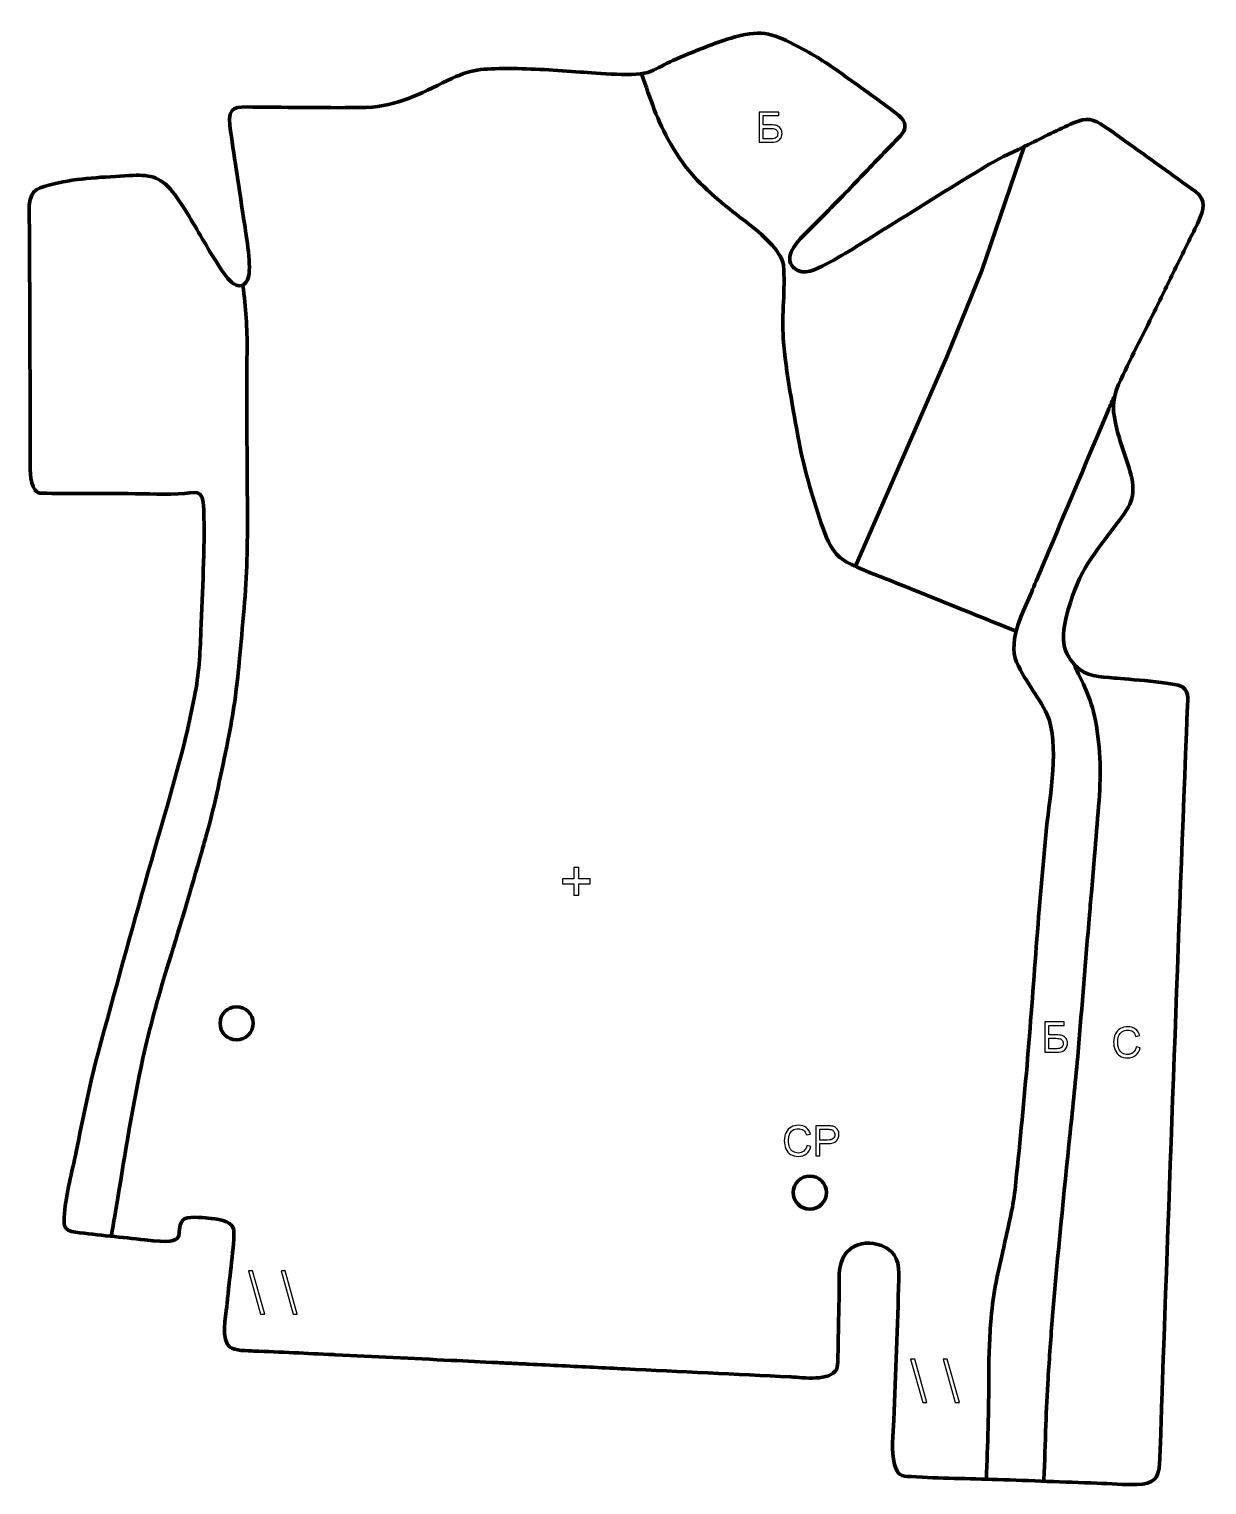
# Model space of a CAD drawing. Header units: millimetres. Extents: x 1143 to 1853, y 91 to 969.
import ezdxf

# ---------------------------------------------------------------- set-up
doc = ezdxf.new("R2010")
doc.units = ezdxf.units.MM
doc.header["$MEASUREMENT"] = 0
doc.layers.add('layer 2', color=7, linetype='Continuous')
doc.layers.add('layer 3', color=7, linetype='Continuous')

msp = doc.modelspace()

# ---------------------------------------------------------------- linework, layer by layer
at = {"layer": 'layer 2', "color": 142, "lineweight": 200}
for centre in [(1268.3692, 369.2605), (1613.8616, 267.1991)]:
    msp.add_ellipse(centre, major_axis=(9.9934, 0), ratio=0.99998999, dxfattribs=at)
at = {"layer": 'layer 2', "color": 142, "lineweight": 158}
for points, knots in [([(1512.4696, 941.8429), (1517.8496, 926.1469), (1521.594, 913.9431), (1530.0784, 899.3587), (1530.0784, 899.3587), (1539.8262, 882.6606), (1547.1491, 875.4937), (1561.824, 863.1394), (1561.824, 863.1394), (1566.9029, 858.8638), (1571.9289, 855.1215), (1577.1163, 851.0502), (1577.1163, 851.0502), (1583.9846, 845.6283), (1596.5276, 835.3106), (1597.9536, 826.3787), (1597.9536, 826.3787), (1599.2345, 811.5508), (1596.7507, 796.9337), (1597.8581, 781.9314), (1597.8581, 781.9314), (1599.4439, 761.188), (1603.7321, 739.9951), (1607.3852, 719.4876), (1607.3852, 719.4876), (1610.7285, 702.3865), (1615.9805, 683.8933), (1621.8632, 667.4847), (1621.8632, 667.4847), (1624.3721, 660.4868), (1627.6693, 652.5329), (1634.2419, 648.4515), (1634.2419, 648.4515), (1641.9832, 643.6445), (1653.7613, 639.6306), (1662.4437, 636.1334), (1662.4437, 636.1334), (1687.6997, 625.9605), (1712.97, 615.8229), (1738.2232, 605.643)], [0, 0, 0, 0, 0.09090909, 0.09090909, 0.09090909, 0.09090909, 0.18181818, 0.18181818, 0.18181818, 0.18181818, 0.27272727, 0.27272727, 0.27272727, 0.27272727, 0.36363636, 0.36363636, 0.36363636, 0.36363636, 0.45454545, 0.45454545, 0.45454545, 0.45454545, 0.54545455, 0.54545455, 0.54545455, 0.54545455, 0.63636364, 0.63636364, 0.63636364, 0.63636364, 0.72727273, 0.72727273, 0.72727273, 0.72727273, 0.81818182, 0.81818182, 0.81818182, 0.81818182, 1, 1, 1, 1]), ([(1743.0432, 897.7797), (1743.0432, 897.7797), (1717.5992, 823.1624), (1717.5992, 823.1624), (1717.5992, 823.1624), (1717.5992, 823.1624), (1696.4466, 770.9859), (1696.4466, 770.9859), (1696.4466, 770.9859), (1696.4466, 770.9859), (1641.45, 644.9515), (1641.45, 644.9515)], [0, 0, 0, 0, 0.25, 0.25, 0.25, 0.25, 0.5, 0.5, 0.5, 0.5, 1, 1, 1, 1]), ([(1272.161, 814.0847), (1273.8487, 800.4721), (1274.841, 788.6465), (1274.6662, 774.8878), (1274.6662, 774.8878), (1274.2653, 742.5394), (1274.7357, 710.1987), (1274.908, 677.8511), (1274.908, 677.8511), (1275.0123, 658.0757), (1274.5763, 639.2225), (1272.851, 619.5002), (1272.851, 619.5002), (1271.9062, 608.6992), (1270.9513, 597.8415), (1269.9519, 587.0477), (1269.9519, 587.0477), (1268.4449, 570.7709), (1266.4281, 555.6854), (1263.1123, 539.6606), (1263.1123, 539.6606), (1259.1865, 520.6779), (1255.4608, 501.7335), (1250.258, 483.0418), (1250.258, 483.0418), (1249.3441, 479.8285), (1248.4226, 476.6179), (1247.5229, 473.4004), (1247.5229, 473.4004), (1240.8206, 449.3665), (1233.4895, 425.5275), (1226.1829, 401.6727), (1226.1829, 401.6727), (1220.6888, 383.7326), (1216.0113, 366.5354), (1211.9283, 348.2109), (1211.9283, 348.2109), (1205.6481, 320.0253), (1201.3257, 291.178), (1196.5267, 262.6874), (1196.5267, 262.6874), (1196.0002, 259.5612), (1195.4708, 256.4356), (1194.9381, 253.3105), (1194.9381, 253.3105), (1194.2645, 249.3612), (1193.59, 245.4121), (1192.915, 241.4631), (1192.915, 241.4631), (1192.915, 241.4631), (1192.8307, 240.9699), (1192.8307, 240.9699)], [0, 0, 0, 0, 0.07142857, 0.07142857, 0.07142857, 0.07142857, 0.14285714, 0.14285714, 0.14285714, 0.14285714, 0.21428571, 0.21428571, 0.21428571, 0.21428571, 0.28571429, 0.28571429, 0.28571429, 0.28571429, 0.35714286, 0.35714286, 0.35714286, 0.35714286, 0.42857143, 0.42857143, 0.42857143, 0.42857143, 0.5, 0.5, 0.5, 0.5, 0.57142857, 0.57142857, 0.57142857, 0.57142857, 0.64285714, 0.64285714, 0.64285714, 0.64285714, 0.71428571, 0.71428571, 0.71428571, 0.71428571, 0.78571429, 0.78571429, 0.78571429, 0.78571429, 0.85714286, 0.85714286, 0.85714286, 0.85714286, 1, 1, 1, 1]), ([(1797.0612, 746.7979), (1795.7682, 743.7325), (1794.4751, 740.6671), (1793.1821, 737.6017), (1793.1821, 737.6017), (1781.5449, 710.0128), (1769.9076, 682.4239), (1758.2704, 654.8351), (1758.2704, 654.8351), (1754.3914, 645.6388), (1750.5122, 636.4425), (1746.6332, 627.2462), (1746.6332, 627.2462), (1744.5849, 622.4007), (1742.213, 617.3649), (1740.32, 612.5112), (1740.32, 612.5112), (1737.7234, 605.8538), (1735.7745, 596.504), (1737.5209, 589.4751), (1737.5209, 589.4751), (1742.4643, 576.3317), (1751.294, 567.408), (1756.9602, 555.2152), (1756.9602, 555.2152), (1764.3605, 537.3232), (1758.5535, 506.5463), (1756.5601, 487.2172), (1756.5601, 487.2172), (1751.6743, 439.4272), (1748.8355, 391.6395), (1744.7506, 343.8176), (1744.7506, 343.8176), (1742.605, 318.8357), (1740.1181, 293.8242), (1737.5342, 268.8827), (1737.5342, 268.8827), (1736.3261, 257.5696), (1733.1042, 245.561), (1730.6775, 234.3646), (1730.6775, 234.3646), (1727.4532, 219.5925), (1724.2944, 206.8764), (1723.1142, 191.6425), (1723.1142, 191.6425), (1722.1903, 179.6651), (1721.6382, 168.5957), (1721.6784, 156.5674), (1721.6784, 156.5674), (1721.7477, 135.8557), (1720.9851, 115.167), (1720.229, 94.4732)], [0, 0, 0, 0, 0.07142857, 0.07142857, 0.07142857, 0.07142857, 0.14285714, 0.14285714, 0.14285714, 0.14285714, 0.21428571, 0.21428571, 0.21428571, 0.21428571, 0.28571429, 0.28571429, 0.28571429, 0.28571429, 0.35714286, 0.35714286, 0.35714286, 0.35714286, 0.42857143, 0.42857143, 0.42857143, 0.42857143, 0.5, 0.5, 0.5, 0.5, 0.57142857, 0.57142857, 0.57142857, 0.57142857, 0.64285714, 0.64285714, 0.64285714, 0.64285714, 0.71428571, 0.71428571, 0.71428571, 0.71428571, 0.78571429, 0.78571429, 0.78571429, 0.78571429, 0.85714286, 0.85714286, 0.85714286, 0.85714286, 1, 1, 1, 1]), ([(1772.5148, 586.5666), (1778.7741, 573.5069), (1783.0063, 566.5415), (1785.9322, 551.8478), (1785.9322, 551.8478), (1789.3612, 534.6272), (1789.3754, 517.7488), (1787.9208, 500.3317), (1787.9208, 500.3317), (1787.0877, 490.3573), (1786.2526, 480.3945), (1785.4532, 470.4164), (1785.4532, 470.4164), (1784.9087, 463.6136), (1784.3436, 456.8134), (1783.7409, 450.0155), (1783.7409, 450.0155), (1783.2839, 444.8798), (1782.8271, 439.7443), (1782.3889, 434.6069), (1782.3889, 434.6069), (1780.0473, 407.1001), (1777.8998, 379.5677), (1775.5461, 352.0698), (1775.5461, 352.0698), (1774.1434, 335.682), (1772.3943, 319.3255), (1770.714, 302.9645), (1770.714, 302.9645), (1766.9641, 266.3683), (1763.2026, 229.7684), (1760.1735, 193.1041), (1760.1735, 193.1041), (1760.1735, 193.1041), (1760.1324, 192.6073), (1760.1324, 192.6073), (1760.1324, 192.6073), (1759.1049, 180.1542), (1758.1946, 167.6967), (1757.4494, 155.2233), (1757.4494, 155.2233), (1756.8947, 145.8711), (1756.4083, 136.5243), (1756.1099, 127.1598), (1756.1099, 127.1598), (1755.7754, 116.1804), (1755.3226, 105.1806), (1754.9199, 94.2011), (1754.9199, 94.2011), (1754.9199, 94.2011), (1754.8832, 93.2019), (1754.8832, 93.2019)], [0, 0, 0, 0, 0.07142857, 0.07142857, 0.07142857, 0.07142857, 0.14285714, 0.14285714, 0.14285714, 0.14285714, 0.21428571, 0.21428571, 0.21428571, 0.21428571, 0.28571429, 0.28571429, 0.28571429, 0.28571429, 0.35714286, 0.35714286, 0.35714286, 0.35714286, 0.42857143, 0.42857143, 0.42857143, 0.42857143, 0.5, 0.5, 0.5, 0.5, 0.57142857, 0.57142857, 0.57142857, 0.57142857, 0.64285714, 0.64285714, 0.64285714, 0.64285714, 0.71428571, 0.71428571, 0.71428571, 0.71428571, 0.78571429, 0.78571429, 0.78571429, 0.78571429, 0.85714286, 0.85714286, 0.85714286, 0.85714286, 1, 1, 1, 1])]:
    msp.add_open_spline(points, degree=3, knots=knots, dxfattribs=at)
at = {"layer": 'layer 2', "color": 142}
for points, knots in [([(1583.3882, 918.6209), (1583.3882, 918.6209), (1595.1914, 918.6209), (1595.1914, 918.6209), (1595.1914, 918.6209), (1595.1914, 918.6209), (1595.1914, 916.4887), (1595.1914, 916.4887), (1595.1914, 916.4887), (1595.1914, 916.4887), (1585.7996, 916.4887), (1585.7996, 916.4887), (1585.7996, 916.4887), (1585.7996, 916.4887), (1585.7996, 910.879), (1585.7996, 910.879), (1585.7996, 910.879), (1585.7996, 910.879), (1590.1402, 910.879), (1590.1402, 910.879), (1590.1402, 910.879), (1591.7435, 910.879), (1593.0169, 910.7267), (1593.9646, 910.4179), (1593.9646, 910.4179), (1594.9122, 910.1133), (1595.6695, 909.5379), (1596.2406, 908.6876), (1596.2406, 908.6876), (1596.8117, 907.8415), (1597.0952, 906.8558), (1597.0952, 905.7304), (1597.0952, 905.7304), (1597.0952, 904.8124), (1596.8921, 903.9536), (1596.4817, 903.1583), (1596.4817, 903.1583), (1596.0714, 902.3587), (1595.4622, 901.7072), (1594.6499, 901.2038), (1594.6499, 901.2038), (1593.8419, 900.7003), (1592.4585, 900.4465), (1590.5082, 900.4465), (1590.5082, 900.4465), (1590.5082, 900.4465), (1583.3882, 900.4465), (1583.3882, 900.4465), (1583.3882, 900.4465), (1583.3882, 900.4465), (1583.3882, 918.6209), (1583.3882, 918.6209)], [0, 0, 0, 0, 0.07142857, 0.07142857, 0.07142857, 0.07142857, 0.14285714, 0.14285714, 0.14285714, 0.14285714, 0.21428571, 0.21428571, 0.21428571, 0.21428571, 0.28571429, 0.28571429, 0.28571429, 0.28571429, 0.35714286, 0.35714286, 0.35714286, 0.35714286, 0.42857143, 0.42857143, 0.42857143, 0.42857143, 0.5, 0.5, 0.5, 0.5, 0.57142857, 0.57142857, 0.57142857, 0.57142857, 0.64285714, 0.64285714, 0.64285714, 0.64285714, 0.71428571, 0.71428571, 0.71428571, 0.71428571, 0.78571429, 0.78571429, 0.78571429, 0.78571429, 0.85714286, 0.85714286, 0.85714286, 0.85714286, 1, 1, 1, 1]), ([(1585.7996, 902.5025), (1585.7996, 902.5025), (1590.6098, 902.5025), (1590.6098, 902.5025), (1590.6098, 902.5025), (1591.9085, 902.5025), (1592.8816, 902.7648), (1593.5331, 903.2936), (1593.5331, 903.2936), (1594.1803, 903.8225), (1594.5061, 904.6136), (1594.5061, 905.667), (1594.5061, 905.667), (1594.5061, 906.42), (1594.3199, 907.0461), (1593.9477, 907.5496), (1593.9477, 907.5496), (1593.5754, 908.053), (1593.0592, 908.3872), (1592.3993, 908.5522), (1592.3993, 908.5522), (1591.7351, 908.7172), (1590.6055, 908.7976), (1589.0106, 908.7976), (1589.0106, 908.7976), (1589.0106, 908.7976), (1585.7996, 908.7976), (1585.7996, 908.7976), (1585.7996, 908.7976), (1585.7996, 908.7976), (1585.7996, 902.5025), (1585.7996, 902.5025)], [0, 0, 0, 0, 0.11111111, 0.11111111, 0.11111111, 0.11111111, 0.22222222, 0.22222222, 0.22222222, 0.22222222, 0.33333333, 0.33333333, 0.33333333, 0.33333333, 0.44444444, 0.44444444, 0.44444444, 0.44444444, 0.55555556, 0.55555556, 0.55555556, 0.55555556, 0.66666667, 0.66666667, 0.66666667, 0.66666667, 0.77777778, 0.77777778, 0.77777778, 0.77777778, 1, 1, 1, 1]), ([(1471.6439, 446.4998), (1471.6439, 446.4998), (1471.6439, 453.4097), (1471.6439, 453.4097), (1471.6439, 453.4097), (1471.6439, 453.4097), (1464.7693, 453.4097), (1464.7693, 453.4097), (1464.7693, 453.4097), (1464.7693, 453.4097), (1464.7693, 456.3006), (1464.7693, 456.3006), (1464.7693, 456.3006), (1464.7693, 456.3006), (1471.6439, 456.3006), (1471.6439, 456.3006), (1471.6439, 456.3006), (1471.6439, 456.3006), (1471.6439, 463.1752), (1471.6439, 463.1752), (1471.6439, 463.1752), (1471.6439, 463.1752), (1474.57, 463.1752), (1474.57, 463.1752), (1474.57, 463.1752), (1474.57, 463.1752), (1474.57, 456.3006), (1474.57, 456.3006), (1474.57, 456.3006), (1474.57, 456.3006), (1481.4446, 456.3006), (1481.4446, 456.3006), (1481.4446, 456.3006), (1481.4446, 456.3006), (1481.4446, 453.4097), (1481.4446, 453.4097), (1481.4446, 453.4097), (1481.4446, 453.4097), (1474.57, 453.4097), (1474.57, 453.4097), (1474.57, 453.4097), (1474.57, 453.4097), (1474.57, 446.4998), (1474.57, 446.4998), (1474.57, 446.4998), (1474.57, 446.4998), (1471.6439, 446.4998), (1471.6439, 446.4998)], [0, 0, 0, 0, 0.07692308, 0.07692308, 0.07692308, 0.07692308, 0.15384615, 0.15384615, 0.15384615, 0.15384615, 0.23076923, 0.23076923, 0.23076923, 0.23076923, 0.30769231, 0.30769231, 0.30769231, 0.30769231, 0.38461538, 0.38461538, 0.38461538, 0.38461538, 0.46153846, 0.46153846, 0.46153846, 0.46153846, 0.53846154, 0.53846154, 0.53846154, 0.53846154, 0.61538462, 0.61538462, 0.61538462, 0.61538462, 0.69230769, 0.69230769, 0.69230769, 0.69230769, 0.76923077, 0.76923077, 0.76923077, 0.76923077, 0.84615385, 0.84615385, 0.84615385, 0.84615385, 1, 1, 1, 1]), ([(1755.429, 370.0632), (1755.429, 370.0632), (1767.2323, 370.0632), (1767.2323, 370.0632), (1767.2323, 370.0632), (1767.2323, 370.0632), (1767.2323, 367.931), (1767.2323, 367.931), (1767.2323, 367.931), (1767.2323, 367.931), (1757.8404, 367.931), (1757.8404, 367.931), (1757.8404, 367.931), (1757.8404, 367.931), (1757.8404, 362.3213), (1757.8404, 362.3213), (1757.8404, 362.3213), (1757.8404, 362.3213), (1762.1811, 362.3213), (1762.1811, 362.3213), (1762.1811, 362.3213), (1763.7844, 362.3213), (1765.0578, 362.169), (1766.0055, 361.8602), (1766.0055, 361.8602), (1766.9531, 361.5556), (1767.7104, 360.9802), (1768.2815, 360.1299), (1768.2815, 360.1299), (1768.8526, 359.2838), (1769.1361, 358.2981), (1769.1361, 357.1727), (1769.1361, 357.1727), (1769.1361, 356.2547), (1768.933, 355.3959), (1768.5226, 354.6006), (1768.5226, 354.6006), (1768.1123, 353.801), (1767.5031, 353.1495), (1766.6908, 352.6461), (1766.6908, 352.6461), (1765.8828, 352.1426), (1764.4994, 351.8888), (1762.5491, 351.8888), (1762.5491, 351.8888), (1762.5491, 351.8888), (1755.429, 351.8888), (1755.429, 351.8888), (1755.429, 351.8888), (1755.429, 351.8888), (1755.429, 370.0632), (1755.429, 370.0632)], [0, 0, 0, 0, 0.07142857, 0.07142857, 0.07142857, 0.07142857, 0.14285714, 0.14285714, 0.14285714, 0.14285714, 0.21428571, 0.21428571, 0.21428571, 0.21428571, 0.28571429, 0.28571429, 0.28571429, 0.28571429, 0.35714286, 0.35714286, 0.35714286, 0.35714286, 0.42857143, 0.42857143, 0.42857143, 0.42857143, 0.5, 0.5, 0.5, 0.5, 0.57142857, 0.57142857, 0.57142857, 0.57142857, 0.64285714, 0.64285714, 0.64285714, 0.64285714, 0.71428571, 0.71428571, 0.71428571, 0.71428571, 0.78571429, 0.78571429, 0.78571429, 0.78571429, 0.85714286, 0.85714286, 0.85714286, 0.85714286, 1, 1, 1, 1]), ([(1757.8404, 353.9448), (1757.8404, 353.9448), (1762.6507, 353.9448), (1762.6507, 353.9448), (1762.6507, 353.9448), (1763.9494, 353.9448), (1764.9225, 354.2071), (1765.574, 354.7359), (1765.574, 354.7359), (1766.2212, 355.2648), (1766.547, 356.0559), (1766.547, 357.1093), (1766.547, 357.1093), (1766.547, 357.8623), (1766.3608, 358.4884), (1765.9886, 358.9919), (1765.9886, 358.9919), (1765.6163, 359.4953), (1765.1001, 359.8295), (1764.4402, 359.9945), (1764.4402, 359.9945), (1763.776, 360.1595), (1762.6464, 360.2399), (1761.0515, 360.2399), (1761.0515, 360.2399), (1761.0515, 360.2399), (1757.8404, 360.2399), (1757.8404, 360.2399), (1757.8404, 360.2399), (1757.8404, 360.2399), (1757.8404, 353.9448), (1757.8404, 353.9448)], [0, 0, 0, 0, 0.11111111, 0.11111111, 0.11111111, 0.11111111, 0.22222222, 0.22222222, 0.22222222, 0.22222222, 0.33333333, 0.33333333, 0.33333333, 0.33333333, 0.44444444, 0.44444444, 0.44444444, 0.44444444, 0.55555556, 0.55555556, 0.55555556, 0.55555556, 0.66666667, 0.66666667, 0.66666667, 0.66666667, 0.77777778, 0.77777778, 0.77777778, 0.77777778, 1, 1, 1, 1]), ([(1810.55, 355.0913), (1810.55, 355.0913), (1812.9614, 354.4821), (1812.9614, 354.4821), (1812.9614, 354.4821), (1812.458, 352.5065), (1811.5527, 351.0046), (1810.2454, 349.9681), (1810.2454, 349.9681), (1808.9382, 348.9317), (1807.3391, 348.4113), (1805.448, 348.4113), (1805.448, 348.4113), (1803.4935, 348.4113), (1801.9028, 348.809), (1800.676, 349.6085), (1800.676, 349.6085), (1799.4491, 350.4039), (1798.5184, 351.5588), (1797.8796, 353.0691), (1797.8796, 353.0691), (1797.2408, 354.5836), (1796.9193, 356.2039), (1796.9193, 357.9385), (1796.9193, 357.9385), (1796.9193, 359.8295), (1797.2789, 361.4794), (1798.0023, 362.8882), (1798.0023, 362.8882), (1798.7257, 364.297), (1799.7537, 365.3673), (1801.0863, 366.0992), (1801.0863, 366.0992), (1802.419, 366.831), (1803.8869, 367.1949), (1805.4861, 367.1949), (1805.4861, 367.1949), (1807.3052, 367.1949), (1808.8324, 366.7337), (1810.0678, 365.8073), (1810.0678, 365.8073), (1811.3073, 364.8808), (1812.1703, 363.582), (1812.6568, 361.9067), (1812.6568, 361.9067), (1812.6568, 361.9067), (1810.2962, 361.3483), (1810.2962, 361.3483), (1810.2962, 361.3483), (1809.8774, 362.6682), (1809.264, 363.6328), (1808.4644, 364.2335), (1808.4644, 364.2335), (1807.6648, 364.8385), (1806.6579, 365.1388), (1805.4438, 365.1388), (1805.4438, 365.1388), (1804.0519, 365.1388), (1802.8843, 364.8046), (1801.9494, 364.1362), (1801.9494, 364.1362), (1801.0144, 363.4678), (1800.3545, 362.5667), (1799.9779, 361.4413), (1799.9779, 361.4413), (1799.5972, 360.3118), (1799.4068, 359.1484), (1799.4068, 357.9512), (1799.4068, 357.9512), (1799.4068, 356.407), (1799.631, 355.0575), (1800.0795, 353.9068), (1800.0795, 353.9068), (1800.5279, 352.7518), (1801.2259, 351.893), (1802.1736, 351.3219), (1802.1736, 351.3219), (1803.1212, 350.7508), (1804.145, 350.4673), (1805.2492, 350.4673), (1805.2492, 350.4673), (1806.5945, 350.4673), (1807.7283, 350.8565), (1808.659, 351.6307), (1808.659, 351.6307), (1809.5897, 352.4092), (1810.2201, 353.5599), (1810.55, 355.0913)], [0, 0, 0, 0, 0.04347826, 0.04347826, 0.04347826, 0.04347826, 0.08695652, 0.08695652, 0.08695652, 0.08695652, 0.13043478, 0.13043478, 0.13043478, 0.13043478, 0.17391304, 0.17391304, 0.17391304, 0.17391304, 0.2173913, 0.2173913, 0.2173913, 0.2173913, 0.26086957, 0.26086957, 0.26086957, 0.26086957, 0.30434783, 0.30434783, 0.30434783, 0.30434783, 0.34782609, 0.34782609, 0.34782609, 0.34782609, 0.39130435, 0.39130435, 0.39130435, 0.39130435, 0.43478261, 0.43478261, 0.43478261, 0.43478261, 0.47826087, 0.47826087, 0.47826087, 0.47826087, 0.52173913, 0.52173913, 0.52173913, 0.52173913, 0.56521739, 0.56521739, 0.56521739, 0.56521739, 0.60869565, 0.60869565, 0.60869565, 0.60869565, 0.65217391, 0.65217391, 0.65217391, 0.65217391, 0.69565217, 0.69565217, 0.69565217, 0.69565217, 0.73913043, 0.73913043, 0.73913043, 0.73913043, 0.7826087, 0.7826087, 0.7826087, 0.7826087, 0.82608696, 0.82608696, 0.82608696, 0.82608696, 0.86956522, 0.86956522, 0.86956522, 0.86956522, 0.91304348, 0.91304348, 0.91304348, 0.91304348, 1, 1, 1, 1]), ([(1612.1, 295.6875), (1612.1, 295.6875), (1614.5114, 295.0783), (1614.5114, 295.0783), (1614.5114, 295.0783), (1614.008, 293.1027), (1613.1027, 291.6008), (1611.7954, 290.5643), (1611.7954, 290.5643), (1610.4882, 289.5279), (1608.8891, 289.0075), (1606.998, 289.0075), (1606.998, 289.0075), (1605.0435, 289.0075), (1603.4528, 289.4052), (1602.226, 290.2047), (1602.226, 290.2047), (1600.9991, 291.0001), (1600.0684, 292.155), (1599.4296, 293.6653), (1599.4296, 293.6653), (1598.7908, 295.1798), (1598.4693, 296.8001), (1598.4693, 298.5347), (1598.4693, 298.5347), (1598.4693, 300.4257), (1598.8289, 302.0756), (1599.5523, 303.4844), (1599.5523, 303.4844), (1600.2757, 304.8932), (1601.3037, 305.9635), (1602.6363, 306.6954), (1602.6363, 306.6954), (1603.969, 307.4272), (1605.4369, 307.7911), (1607.0361, 307.7911), (1607.0361, 307.7911), (1608.8552, 307.7911), (1610.3824, 307.3299), (1611.6178, 306.4035), (1611.6178, 306.4035), (1612.8573, 305.477), (1613.7203, 304.1782), (1614.2068, 302.5029), (1614.2068, 302.5029), (1614.2068, 302.5029), (1611.8462, 301.9445), (1611.8462, 301.9445), (1611.8462, 301.9445), (1611.4274, 303.2644), (1610.814, 304.229), (1610.0144, 304.8297), (1610.0144, 304.8297), (1609.2148, 305.4347), (1608.2079, 305.735), (1606.9938, 305.735), (1606.9938, 305.735), (1605.6019, 305.735), (1604.4343, 305.4008), (1603.4994, 304.7324), (1603.4994, 304.7324), (1602.5644, 304.064), (1601.9045, 303.1629), (1601.5279, 302.0375), (1601.5279, 302.0375), (1601.1472, 300.908), (1600.9568, 299.7446), (1600.9568, 298.5474), (1600.9568, 298.5474), (1600.9568, 297.0032), (1601.181, 295.6537), (1601.6295, 294.503), (1601.6295, 294.503), (1602.0779, 293.348), (1602.7759, 292.4892), (1603.7236, 291.9181), (1603.7236, 291.9181), (1604.6712, 291.347), (1605.695, 291.0635), (1606.7992, 291.0635), (1606.7992, 291.0635), (1608.1445, 291.0635), (1609.2783, 291.4527), (1610.209, 292.2269), (1610.209, 292.2269), (1611.1397, 293.0054), (1611.7701, 294.1561), (1612.1, 295.6875)], [0, 0, 0, 0, 0.04347826, 0.04347826, 0.04347826, 0.04347826, 0.08695652, 0.08695652, 0.08695652, 0.08695652, 0.13043478, 0.13043478, 0.13043478, 0.13043478, 0.17391304, 0.17391304, 0.17391304, 0.17391304, 0.2173913, 0.2173913, 0.2173913, 0.2173913, 0.26086957, 0.26086957, 0.26086957, 0.26086957, 0.30434783, 0.30434783, 0.30434783, 0.30434783, 0.34782609, 0.34782609, 0.34782609, 0.34782609, 0.39130435, 0.39130435, 0.39130435, 0.39130435, 0.43478261, 0.43478261, 0.43478261, 0.43478261, 0.47826087, 0.47826087, 0.47826087, 0.47826087, 0.52173913, 0.52173913, 0.52173913, 0.52173913, 0.56521739, 0.56521739, 0.56521739, 0.56521739, 0.60869565, 0.60869565, 0.60869565, 0.60869565, 0.65217391, 0.65217391, 0.65217391, 0.65217391, 0.69565217, 0.69565217, 0.69565217, 0.69565217, 0.73913043, 0.73913043, 0.73913043, 0.73913043, 0.7826087, 0.7826087, 0.7826087, 0.7826087, 0.82608696, 0.82608696, 0.82608696, 0.82608696, 0.86956522, 0.86956522, 0.86956522, 0.86956522, 0.91304348, 0.91304348, 0.91304348, 0.91304348, 1, 1, 1, 1]), ([(1617.4855, 289.3121), (1617.4855, 289.3121), (1617.4855, 307.4865), (1617.4855, 307.4865), (1617.4855, 307.4865), (1617.4855, 307.4865), (1624.3474, 307.4865), (1624.3474, 307.4865), (1624.3474, 307.4865), (1625.5531, 307.4865), (1626.4754, 307.4272), (1627.1142, 307.313), (1627.1142, 307.313), (1628.0068, 307.165), (1628.7556, 306.8815), (1629.3606, 306.4669), (1629.3606, 306.4669), (1629.9656, 306.0481), (1630.4521, 305.4643), (1630.8201, 304.7155), (1630.8201, 304.7155), (1631.1882, 303.9667), (1631.3701, 303.1417), (1631.3701, 302.2406), (1631.3701, 302.2406), (1631.3701, 300.7007), (1630.8794, 299.3935), (1629.8937, 298.3274), (1629.8937, 298.3274), (1628.9122, 297.257), (1627.1311, 296.724), (1624.559, 296.724), (1624.559, 296.724), (1624.559, 296.724), (1619.8969, 296.724), (1619.8969, 296.724), (1619.8969, 296.724), (1619.8969, 296.724), (1619.8969, 289.3121), (1619.8969, 289.3121), (1619.8969, 289.3121), (1619.8969, 289.3121), (1617.4855, 289.3121), (1617.4855, 289.3121)], [0, 0, 0, 0, 0.08333333, 0.08333333, 0.08333333, 0.08333333, 0.16666667, 0.16666667, 0.16666667, 0.16666667, 0.25, 0.25, 0.25, 0.25, 0.33333333, 0.33333333, 0.33333333, 0.33333333, 0.41666667, 0.41666667, 0.41666667, 0.41666667, 0.5, 0.5, 0.5, 0.5, 0.58333333, 0.58333333, 0.58333333, 0.58333333, 0.66666667, 0.66666667, 0.66666667, 0.66666667, 0.75, 0.75, 0.75, 0.75, 0.83333333, 0.83333333, 0.83333333, 0.83333333, 1, 1, 1, 1]), ([(1619.8969, 298.8562), (1619.8969, 298.8562), (1624.5928, 298.8562), (1624.5928, 298.8562), (1624.5928, 298.8562), (1626.1496, 298.8562), (1627.2496, 299.1439), (1627.9053, 299.7234), (1627.9053, 299.7234), (1628.5568, 300.303), (1628.8826, 301.1153), (1628.8826, 302.1687), (1628.8826, 302.1687), (1628.8826, 302.926), (1628.6922, 303.5775), (1628.3072, 304.119), (1628.3072, 304.119), (1627.9222, 304.6605), (1627.4146, 305.0201), (1626.7884, 305.1935), (1626.7884, 305.1935), (1626.3823, 305.2993), (1625.6335, 305.3543), (1624.5463, 305.3543), (1624.5463, 305.3543), (1624.5463, 305.3543), (1619.8969, 305.3543), (1619.8969, 305.3543), (1619.8969, 305.3543), (1619.8969, 305.3543), (1619.8969, 298.8562), (1619.8969, 298.8562)], [0, 0, 0, 0, 0.11111111, 0.11111111, 0.11111111, 0.11111111, 0.22222222, 0.22222222, 0.22222222, 0.22222222, 0.33333333, 0.33333333, 0.33333333, 0.33333333, 0.44444444, 0.44444444, 0.44444444, 0.44444444, 0.55555556, 0.55555556, 0.55555556, 0.55555556, 0.66666667, 0.66666667, 0.66666667, 0.66666667, 0.77777778, 0.77777778, 0.77777778, 0.77777778, 1, 1, 1, 1]), ([(1282.8245, 193.8414), (1282.8245, 193.8414), (1275.5106, 219.9878), (1275.5106, 219.9878), (1275.5106, 219.9878), (1275.5106, 219.9878), (1277.9956, 219.9878), (1277.9956, 219.9878), (1277.9956, 219.9878), (1277.9956, 219.9878), (1285.3096, 193.8414), (1285.3096, 193.8414), (1285.3096, 193.8414), (1285.3096, 193.8414), (1282.8245, 193.8414), (1282.8245, 193.8414)], [0, 0, 0, 0, 0.2, 0.2, 0.2, 0.2, 0.4, 0.4, 0.4, 0.4, 0.6, 0.6, 0.6, 0.6, 1, 1, 1, 1]), ([(1302.4579, 193.8414), (1302.4579, 193.8414), (1295.144, 219.9878), (1295.144, 219.9878), (1295.144, 219.9878), (1295.144, 219.9878), (1297.629, 219.9878), (1297.629, 219.9878), (1297.629, 219.9878), (1297.629, 219.9878), (1304.943, 193.8414), (1304.943, 193.8414), (1304.943, 193.8414), (1304.943, 193.8414), (1302.4579, 193.8414), (1302.4579, 193.8414)], [0, 0, 0, 0, 0.2, 0.2, 0.2, 0.2, 0.4, 0.4, 0.4, 0.4, 0.6, 0.6, 0.6, 0.6, 1, 1, 1, 1]), ([(1681.9036, 140.6073), (1681.9036, 140.6073), (1674.5897, 166.7537), (1674.5897, 166.7537), (1674.5897, 166.7537), (1674.5897, 166.7537), (1677.0747, 166.7537), (1677.0747, 166.7537), (1677.0747, 166.7537), (1677.0747, 166.7537), (1684.3887, 140.6073), (1684.3887, 140.6073), (1684.3887, 140.6073), (1684.3887, 140.6073), (1681.9036, 140.6073), (1681.9036, 140.6073)], [0, 0, 0, 0, 0.2, 0.2, 0.2, 0.2, 0.4, 0.4, 0.4, 0.4, 0.6, 0.6, 0.6, 0.6, 1, 1, 1, 1]), ([(1701.5371, 140.6073), (1701.5371, 140.6073), (1694.2231, 166.7537), (1694.2231, 166.7537), (1694.2231, 166.7537), (1694.2231, 166.7537), (1696.7081, 166.7537), (1696.7081, 166.7537), (1696.7081, 166.7537), (1696.7081, 166.7537), (1704.0222, 140.6073), (1704.0222, 140.6073), (1704.0222, 140.6073), (1704.0222, 140.6073), (1701.5371, 140.6073), (1701.5371, 140.6073)], [0, 0, 0, 0, 0.2, 0.2, 0.2, 0.2, 0.4, 0.4, 0.4, 0.4, 0.6, 0.6, 0.6, 0.6, 1, 1, 1, 1])]:
    msp.add_open_spline(points, degree=3, knots=knots, dxfattribs=at)
at = {"layer": 'layer 3', "color": 22, "lineweight": 158}
msp.add_open_spline([(1604.3979, 824.5068), (1609.9408, 819.452), (1618.035, 824.0924), (1623.5171, 826.8852), (1623.5171, 826.8852), (1636.0828, 833.3867), (1648.4718, 841.7445), (1660.5703, 849.207), (1660.5703, 849.207), (1681.0181, 861.8195), (1701.3487, 874.7773), (1721.9586, 887.1053), (1721.9586, 887.1053), (1729.2542, 891.4691), (1737.8555, 895.1834), (1745.5565, 898.9892), (1745.5565, 898.9892), (1754.3915, 903.3574), (1763.6858, 908.1789), (1772.7161, 912.0248), (1772.7161, 912.0248), (1781.3693, 915.7103), (1784.1354, 914.66), (1791.7374, 909.7684), (1791.7374, 909.7684), (1795.7066, 907.2144), (1799.9724, 903.9515), (1803.8533, 901.1612), (1803.8533, 901.1612), (1817.9792, 891.0049), (1832.1575, 880.8938), (1846.2408, 870.6817), (1846.2408, 870.6817), (1853.1447, 865.2626), (1851.2301, 859.7459), (1848.08, 852.6392), (1848.08, 852.6392), (1846.297, 848.6167), (1844.181, 844.7031), (1842.2374, 840.7514), (1842.2374, 840.7514), (1839.6689, 835.5042), (1837.0999, 830.2572), (1834.5316, 825.0099), (1834.5316, 825.0099), (1830.2022, 816.1644), (1825.8726, 807.3189), (1821.5432, 798.4734), (1821.5432, 798.4734), (1814.3678, 783.8416), (1806.7014, 769.1954), (1799.9626, 754.3831), (1799.9626, 754.3831), (1795.5712, 744.3877), (1796.3833, 737.8188), (1798.8625, 727.4689), (1798.8625, 727.4689), (1801.3264, 717.6498), (1805.4581, 708.3451), (1807.7425, 698.5484), (1807.7425, 698.5484), (1807.7425, 698.5484), (1807.8532, 698.0737), (1807.8532, 698.0737), (1807.8532, 698.0737), (1810.5833, 684.7024), (1805.299, 678.9825), (1797.6824, 668.8974), (1797.6824, 668.8974), (1782.2695, 648.524), (1774.8483, 639.7871), (1768.405, 614.1114), (1768.405, 614.1114), (1765.5616, 602.6561), (1765.351, 594.2402), (1773.8138, 585.0293), (1773.8138, 585.0293), (1780.4202, 578.0536), (1788.6104, 578.2735), (1797.4965, 577.3885), (1797.4965, 577.3885), (1804.5255, 576.7118), (1834.284, 574.8377), (1838.4278, 572.1023), (1838.4278, 572.1023), (1842.9594, 568.8001), (1841.475, 562.355), (1841.2863, 557.5451), (1841.2863, 557.5451), (1835.8591, 418.7818), (1830.977, 279.9803), (1825.9552, 141.2004), (1825.9552, 141.2004), (1825.5103, 128.9061), (1825.3682, 116.4296), (1824.6453, 104.1691), (1824.6453, 104.1691), (1824.077, 94.5328), (1820.9554, 91.5654), (1811.178, 91.2286), (1811.178, 91.2286), (1803.3144, 90.9878), (1794.8073, 91.7383), (1786.8663, 92.0288), (1786.8663, 92.0288), (1766.8885, 92.7597), (1746.9109, 93.4944), (1726.9333, 94.2272), (1726.9333, 94.2272), (1709.7, 94.803), (1692.194, 94.8609), (1675.0097, 95.9468), (1675.0097, 95.9468), (1668.4199, 96.3206), (1667.0374, 96.3826), (1664.9594, 103.2932), (1664.9594, 103.2932), (1662.5449, 111.323), (1664.2313, 121.4971), (1664.5199, 129.9322), (1664.5199, 129.9322), (1665.4924, 158.2666), (1666.8137, 186.7244), (1667.4192, 215.0541), (1667.4192, 215.0541), (1667.6165, 224.5235), (1666.8077, 231.3249), (1656.9828, 235.2254), (1656.9828, 235.2254), (1650.9394, 237.6247), (1643.8256, 237.4426), (1638.5067, 233.4222), (1638.5067, 233.4222), (1630.1351, 226.8213), (1631.7124, 217.3198), (1631.5936, 207.9154), (1631.5936, 207.9154), (1631.4717, 200.4609), (1631.2282, 192.9988), (1631.0462, 185.5444), (1631.0462, 185.5444), (1630.9901, 181.8181), (1631.0676, 162.6905), (1630.082, 160.7585), (1630.082, 160.7585), (1625.8925, 153.2803), (1609.7368, 155.6701), (1602.4365, 156.0434), (1602.4365, 156.0434), (1569.1444, 157.7463), (1535.8349, 159.3122), (1502.5376, 160.935), (1502.5376, 160.935), (1489.8884, 161.5515), (1477.2392, 162.168), (1464.59, 162.7845), (1464.59, 162.7845), (1457.9325, 163.1089), (1451.275, 163.4333), (1444.6175, 163.7578), (1444.6175, 163.7578), (1441.4552, 163.9119), (1438.2929, 164.0661), (1435.1306, 164.2202), (1435.1306, 164.2202), (1431.9683, 164.3743), (1428.806, 164.5284), (1425.6437, 164.6826), (1425.6437, 164.6826), (1416.3232, 165.1368), (1407.0028, 165.5911), (1397.6823, 166.0453), (1397.6823, 166.0453), (1374.3811, 167.1809), (1351.08, 168.3166), (1327.7788, 169.4522), (1327.7788, 169.4522), (1327.7788, 169.4522), (1326.7802, 169.5009), (1326.7802, 169.5009), (1326.7802, 169.5009), (1310.7759, 170.2809), (1294.773, 171.0981), (1278.7608, 171.7007), (1278.7608, 171.7007), (1274.9637, 171.843), (1267.2278, 171.8339), (1264.278, 174.0614), (1264.278, 174.0614), (1258.828, 178.1765), (1261.7704, 192.5505), (1262.4435, 198.4696), (1262.4435, 198.4696), (1262.4435, 198.4696), (1262.4878, 198.8589), (1262.4878, 198.8589), (1262.4878, 198.8589), (1262.4878, 198.8589), (1262.5545, 199.4801), (1262.5545, 199.4801), (1262.5545, 199.4801), (1262.5545, 199.4801), (1262.6096, 200.0137), (1262.6096, 200.0137), (1262.6096, 200.0137), (1262.923, 203.1523), (1263.2363, 206.2909), (1263.5497, 209.4296), (1263.5497, 209.4296), (1264.1695, 215.3358), (1267.6004, 241.5069), (1266.5908, 245.3779), (1266.5908, 245.3779), (1264.8722, 250.6819), (1255.8922, 251.2743), (1251.1826, 251.7796), (1251.1826, 251.7796), (1247.8386, 252.1383), (1238.169, 253.2031), (1235.8663, 250.4852), (1235.8663, 250.4852), (1229.8839, 242.9142), (1242.3862, 235.0457), (1213.0463, 238.6888), (1213.0463, 238.6888), (1199.1729, 240.3842), (1185.1668, 241.5209), (1171.3408, 243.2776), (1171.3408, 243.2776), (1163.5769, 244.5223), (1164.1375, 247.6382), (1164.6749, 254.6515), (1164.6749, 254.6515), (1165.596, 266.6727), (1169.2539, 279.8137), (1171.6616, 291.7604), (1171.6616, 291.7604), (1175.7413, 312.0037), (1179.5382, 331.5227), (1184.9285, 351.5111), (1184.9285, 351.5111), (1194.7754, 388.024), (1204.7865, 424.3295), (1215.1288, 460.7065), (1215.1288, 460.7065), (1225.0176, 495.4217), (1236.1563, 530.7637), (1242.9984, 566.1899), (1242.9984, 566.1899), (1245.6803, 580.0751), (1246.3775, 591.7669), (1246.8822, 605.8123), (1246.8822, 605.8123), (1247.7669, 630.146), (1249.2325, 654.7138), (1248.6005, 679.0553), (1248.6005, 679.0553), (1248.1371, 692.6279), (1244.0916, 688.8418), (1233.0871, 688.4325), (1233.0871, 688.4325), (1221.7652, 688.0315), (1210.0791, 688.6121), (1198.6933, 688.6631), (1198.6933, 688.6631), (1182.8852, 688.7042), (1166.7839, 688.343), (1151.0128, 688.8732), (1151.0128, 688.8732), (1148.9965, 688.941), (1148.1674, 689.0799), (1146.7945, 690.8676), (1146.7945, 690.8676), (1143.3192, 695.393), (1144.0111, 705.2004), (1144.0189, 710.7622), (1144.0189, 710.7622), (1144.0069, 714.2589), (1143.9949, 717.7555), (1143.9829, 721.2522), (1143.9829, 721.2522), (1143.8798, 751.2238), (1143.7767, 781.1953), (1143.6736, 811.1668), (1143.6736, 811.1668), (1143.6121, 828.295), (1143.3958, 845.4302), (1143.4401, 862.5575), (1143.4401, 862.5575), (1144.3894, 872.9853), (1149.454, 872.9383), (1158.3131, 875.2737), (1158.3131, 875.2737), (1172.5802, 879.0348), (1188.9196, 879.3216), (1203.679, 880.3053), (1203.679, 880.3053), (1215.14, 881.0693), (1222.3075, 880.0709), (1229.7339, 870.5757), (1229.7339, 870.5757), (1236.8841, 861.3444), (1242.8101, 850.3747), (1248.8395, 840.3202), (1248.8395, 840.3202), (1252.2982, 834.5464), (1261.3346, 818.6678), (1266.2681, 815.2744), (1266.2681, 815.2744), (1271.7881, 811.4778), (1275.211, 815.6973), (1275.8576, 821.2926), (1275.8576, 821.2926), (1276.8618, 830.7806), (1273.5644, 847.7432), (1272.0985, 857.7449), (1272.0985, 857.7449), (1269.5181, 875.3087), (1266.6796, 892.8924), (1264.32, 910.4802), (1264.32, 910.4802), (1262.8402, 922.5737), (1268.1653, 921.7217), (1278.175, 921.649), (1278.175, 921.649), (1300.9141, 921.4816), (1323.7912, 921.065), (1346.519, 921.3819), (1346.519, 921.3819), (1365.6207, 922.2373), (1378.8454, 929.4705), (1395.46, 937.6624), (1395.46, 937.6624), (1409.887, 944.7758), (1416.4349, 944.7756), (1432.1488, 944.8299), (1432.1488, 944.8299), (1446.9549, 944.8522), (1460.7835, 943.7993), (1475.4961, 942.748), (1475.4961, 942.748), (1485.3377, 942.0273), (1509.5342, 939.6432), (1517.8871, 943.1514), (1517.8871, 943.1514), (1522.4335, 945.0607), (1526.788, 947.6109), (1531.3309, 949.6342), (1531.3309, 949.6342), (1543.5933, 955.0291), (1556.0378, 960.2541), (1568.9298, 963.9588), (1568.9298, 963.9588), (1586.0286, 968.6236), (1592.2175, 965.6568), (1607.3979, 957.7624), (1607.3979, 957.7624), (1617.6835, 952.3953), (1625.7113, 947.1388), (1635.0411, 940.3028), (1635.0411, 940.3028), (1645.181, 932.8895), (1655.9265, 925.7103), (1665.7148, 917.9003), (1665.7148, 917.9003), (1670.4953, 914.0861), (1673.4241, 910.7727), (1669.1257, 905.1231), (1669.1257, 905.1231), (1666.9933, 902.4656), (1663.6881, 899.452), (1661.2335, 896.915), (1661.2335, 896.915), (1653.7052, 889.1347), (1646.3086, 881.1969), (1638.7742, 873.3968), (1638.7742, 873.3968), (1629.6568, 863.9579), (1620.4817, 854.5852), (1611.15, 845.3575), (1611.15, 845.3575), (1606.4963, 840.758), (1597.4587, 831.2681), (1603.9869, 824.9072), (1603.9869, 824.9072), (1603.9869, 824.9072), (1604.3979, 824.5068), (1604.3979, 824.5068)], degree=3, knots=[0, 0, 0, 0, 0.01020408, 0.01020408, 0.01020408, 0.01020408, 0.02040816, 0.02040816, 0.02040816, 0.02040816, 0.03061224, 0.03061224, 0.03061224, 0.03061224, 0.04081633, 0.04081633, 0.04081633, 0.04081633, 0.05102041, 0.05102041, 0.05102041, 0.05102041, 0.06122449, 0.06122449, 0.06122449, 0.06122449, 0.07142857, 0.07142857, 0.07142857, 0.07142857, 0.08163265, 0.08163265, 0.08163265, 0.08163265, 0.09183673, 0.09183673, 0.09183673, 0.09183673, 0.10204082, 0.10204082, 0.10204082, 0.10204082, 0.1122449, 0.1122449, 0.1122449, 0.1122449, 0.12244898, 0.12244898, 0.12244898, 0.12244898, 0.13265306, 0.13265306, 0.13265306, 0.13265306, 0.14285714, 0.14285714, 0.14285714, 0.14285714, 0.15306122, 0.15306122, 0.15306122, 0.15306122, 0.16326531, 0.16326531, 0.16326531, 0.16326531, 0.17346939, 0.17346939, 0.17346939, 0.17346939, 0.18367347, 0.18367347, 0.18367347, 0.18367347, 0.19387755, 0.19387755, 0.19387755, 0.19387755, 0.20408163, 0.20408163, 0.20408163, 0.20408163, 0.21428571, 0.21428571, 0.21428571, 0.21428571, 0.2244898, 0.2244898, 0.2244898, 0.2244898, 0.23469388, 0.23469388, 0.23469388, 0.23469388, 0.24489796, 0.24489796, 0.24489796, 0.24489796, 0.25510204, 0.25510204, 0.25510204, 0.25510204, 0.26530612, 0.26530612, 0.26530612, 0.26530612, 0.2755102, 0.2755102, 0.2755102, 0.2755102, 0.28571429, 0.28571429, 0.28571429, 0.28571429, 0.29591837, 0.29591837, 0.29591837, 0.29591837, 0.30612245, 0.30612245, 0.30612245, 0.30612245, 0.31632653, 0.31632653, 0.31632653, 0.31632653, 0.32653061, 0.32653061, 0.32653061, 0.32653061, 0.33673469, 0.33673469, 0.33673469, 0.33673469, 0.34693878, 0.34693878, 0.34693878, 0.34693878, 0.35714286, 0.35714286, 0.35714286, 0.35714286, 0.36734694, 0.36734694, 0.36734694, 0.36734694, 0.37755102, 0.37755102, 0.37755102, 0.37755102, 0.3877551, 0.3877551, 0.3877551, 0.3877551, 0.39795918, 0.39795918, 0.39795918, 0.39795918, 0.40816327, 0.40816327, 0.40816327, 0.40816327, 0.41836735, 0.41836735, 0.41836735, 0.41836735, 0.42857143, 0.42857143, 0.42857143, 0.42857143, 0.43877551, 0.43877551, 0.43877551, 0.43877551, 0.44897959, 0.44897959, 0.44897959, 0.44897959, 0.45918367, 0.45918367, 0.45918367, 0.45918367, 0.46938776, 0.46938776, 0.46938776, 0.46938776, 0.47959184, 0.47959184, 0.47959184, 0.47959184, 0.48979592, 0.48979592, 0.48979592, 0.48979592, 0.5, 0.5, 0.5, 0.5, 0.51020408, 0.51020408, 0.51020408, 0.51020408, 0.52040816, 0.52040816, 0.52040816, 0.52040816, 0.53061224, 0.53061224, 0.53061224, 0.53061224, 0.54081633, 0.54081633, 0.54081633, 0.54081633, 0.55102041, 0.55102041, 0.55102041, 0.55102041, 0.56122449, 0.56122449, 0.56122449, 0.56122449, 0.57142857, 0.57142857, 0.57142857, 0.57142857, 0.58163265, 0.58163265, 0.58163265, 0.58163265, 0.59183673, 0.59183673, 0.59183673, 0.59183673, 0.60204082, 0.60204082, 0.60204082, 0.60204082, 0.6122449, 0.6122449, 0.6122449, 0.6122449, 0.62244898, 0.62244898, 0.62244898, 0.62244898, 0.63265306, 0.63265306, 0.63265306, 0.63265306, 0.64285714, 0.64285714, 0.64285714, 0.64285714, 0.65306122, 0.65306122, 0.65306122, 0.65306122, 0.66326531, 0.66326531, 0.66326531, 0.66326531, 0.67346939, 0.67346939, 0.67346939, 0.67346939, 0.68367347, 0.68367347, 0.68367347, 0.68367347, 0.69387755, 0.69387755, 0.69387755, 0.69387755, 0.70408163, 0.70408163, 0.70408163, 0.70408163, 0.71428571, 0.71428571, 0.71428571, 0.71428571, 0.7244898, 0.7244898, 0.7244898, 0.7244898, 0.73469388, 0.73469388, 0.73469388, 0.73469388, 0.74489796, 0.74489796, 0.74489796, 0.74489796, 0.75510204, 0.75510204, 0.75510204, 0.75510204, 0.76530612, 0.76530612, 0.76530612, 0.76530612, 0.7755102, 0.7755102, 0.7755102, 0.7755102, 0.78571429, 0.78571429, 0.78571429, 0.78571429, 0.79591837, 0.79591837, 0.79591837, 0.79591837, 0.80612245, 0.80612245, 0.80612245, 0.80612245, 0.81632653, 0.81632653, 0.81632653, 0.81632653, 0.82653061, 0.82653061, 0.82653061, 0.82653061, 0.83673469, 0.83673469, 0.83673469, 0.83673469, 0.84693878, 0.84693878, 0.84693878, 0.84693878, 0.85714286, 0.85714286, 0.85714286, 0.85714286, 0.86734694, 0.86734694, 0.86734694, 0.86734694, 0.87755102, 0.87755102, 0.87755102, 0.87755102, 0.8877551, 0.8877551, 0.8877551, 0.8877551, 0.89795918, 0.89795918, 0.89795918, 0.89795918, 0.90816327, 0.90816327, 0.90816327, 0.90816327, 0.91836735, 0.91836735, 0.91836735, 0.91836735, 0.92857143, 0.92857143, 0.92857143, 0.92857143, 0.93877551, 0.93877551, 0.93877551, 0.93877551, 0.94897959, 0.94897959, 0.94897959, 0.94897959, 0.95918367, 0.95918367, 0.95918367, 0.95918367, 0.96938776, 0.96938776, 0.96938776, 0.96938776, 0.97959184, 0.97959184, 0.97959184, 0.97959184, 1, 1, 1, 1], dxfattribs=at)

doc.saveas('drawing.dxf')
